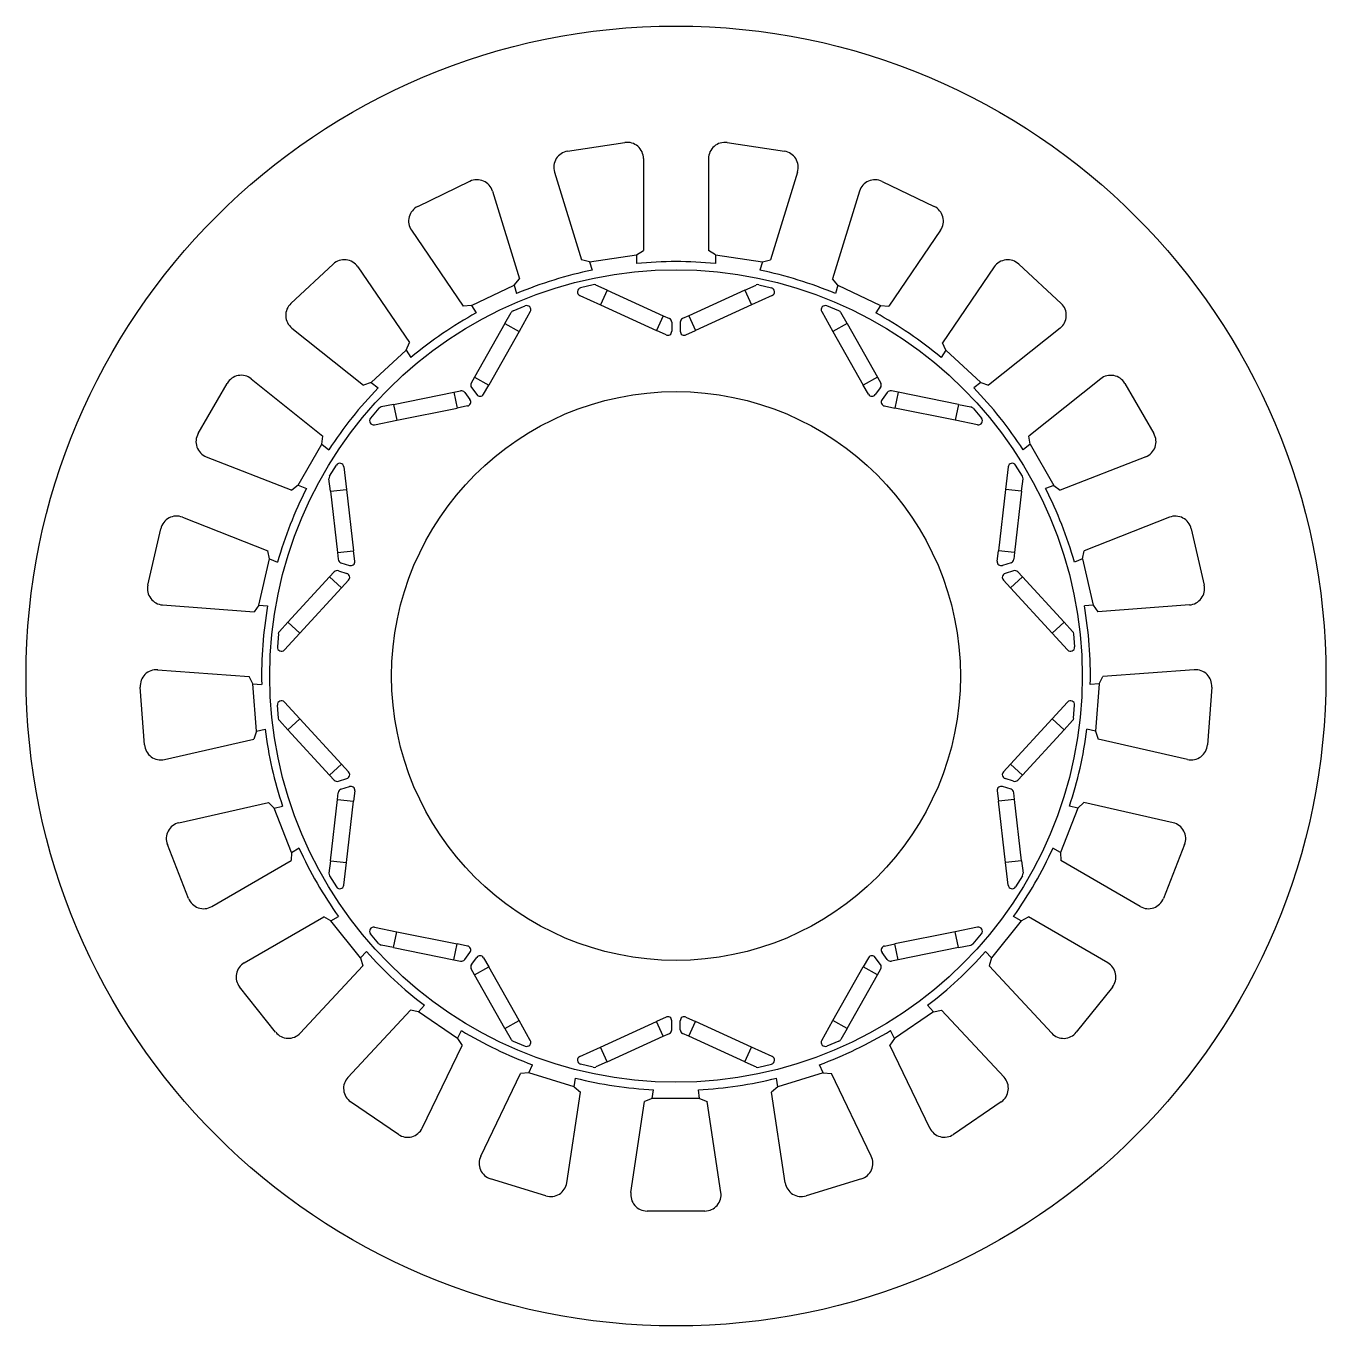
# Model space of a CAD drawing. Header units: millimetres. Extents: x -80 to 80, y -80 to 80.
import ezdxf

# ---------------------------------------------------------------- set-up
doc = ezdxf.new("R2010")
doc.units = ezdxf.units.MM

# ---------------------------------------------------------------- blocks, each defined once
blk = doc.blocks.new('*U4')
for p, q in [((-3.22, 7.84), (3.82, 6.78)), ((-5.52, 5.86), (-5.52, -5.43)), ((5.43, 4.22), (2.1, -6.58)), ((-4.65, -5.96), (-5.52, -5.43)), ((-4.65, -5.96), (-4.65, -7.04)), ((-4.65, -5.96), (1.12, -6.83)), ((1.12, -6.83), (0.8, -7.86)), ((1.12, -6.83), (2.1, -6.58))]:
    blk.add_line(p, q)
for centre, start, end in [((-3.52, 5.86), 81.4286, 180), ((3.52, 4.8), 342.8571, 81.4286)]:
    blk.add_arc(centre, 2, start, end)
blk = doc.blocks.new('*U5')
at = {"color": 0, "linetype": 'ByBlock', "lineweight": -2, "transparency": 16777216}
for p, rotation in [((-7.95, 58.05), 17.14285714285713), ((-24.7, 53.13), 34.28571428571429), ((26.13, 52.44), 342.857142857143), ((-39.26, 43.49), 51.42857142857143), ((40.43, 42.4), 325.7142857142857), ((-50.34, 29.98), 68.57142857142857), ((51.13, 28.6), 308.5714285714287), ((-56.94, 13.81), 85.71428571428572), ((57.29, 12.26), 291.4285714285714), ((-58.48, -3.59), 102.8571428571429), ((58.36, -5.17), 274.2857142857143), ((-54.82, -20.66), 120), ((54.24, -22.14), 257.1428571428572), ((-46.3, -35.9), 137.1428571428571), ((45.31, -37.15), 240), ((-33.66, -47.96), 154.2857142857143), ((32.34, -48.85), 222.8571428571429), ((-18.03, -55.75), 171.4285714285715), ((16.51, -56.22), 205.7142857142857), ((-0.8, -58.58), 188.5714285714286)]:
    blk.add_blockref('*U4', p, dxfattribs=dict(at, rotation=rotation))
blk.add_blockref('*U4', (9.52, 57.81), dxfattribs=at)
blk = doc.blocks.new('*U6')
blk.add_arc((0, -50.88), 51, 84.5259, 95.4741)
blk = doc.blocks.new('*U7')
at = {"color": 0, "linetype": 'ByBlock', "lineweight": -2, "transparency": 16777216}
for p, rotation in [((-15, 48.62), 17.14285714285713), ((15, 48.62), 342.8571428571429), ((-28.66, 42.04), 34.28571428571425), ((28.66, 42.04), 325.7142857142857), ((-39.78, 31.73), 51.4285714285714), ((39.78, 31.73), 308.5714285714285), ((-47.37, 18.59), 68.57142857142854), ((47.37, 18.59), 291.4285714285714), ((-50.74, 3.8), 85.7142857142857), ((50.74, 3.8), 274.2857142857143), ((-49.61, -11.32), 102.8571428571428), ((49.61, -11.32), 257.1428571428571), ((-44.07, -25.44), 120), ((44.07, -25.44), 240), ((-34.61, -37.3), 137.1428571428571), ((34.61, -37.3), 222.8571428571429), ((-22.08, -45.84), 154.2857142857142), ((22.08, -45.84), 205.7142857142857), ((-7.58, -50.32), 171.4285714285715), ((7.58, -50.32), 188.5714285714284)]:
    blk.add_blockref('*U6', p, dxfattribs=dict(at, rotation=rotation))
blk.add_blockref('*U6', (0, 50.88), dxfattribs=at)
blk = doc.blocks.new('*U8')
for p, q in [((-11.85, 1.78), (-9.31, 0.62)), ((-10.2, 3.1), (-11.76, 2.72)), ((-8.48, 2.44), (-9.87, 3.07)), ((-8.48, 2.44), (-9.31, 0.62)), ((-8.48, 2.44), (-1.57, -0.72)), ((8.48, 2.44), (1.57, -0.72)), ((8.48, 2.44), (9.87, 3.07)), ((8.48, 2.44), (9.31, 0.62)), ((11.85, 1.78), (9.31, 0.62)), ((10.2, 3.1), (11.76, 2.72)), ((-9.31, 0.62), (-2.4, -2.54)), ((9.31, 0.62), (2.4, -2.54)), ((-1.57, -0.72), (-2.4, -2.54)), ((-1.57, -0.72), (-0.81, -1.07)), ((-0.52, -1.52), (-0.52, -2.62)), ((0.52, -1.52), (0.52, -2.62)), ((1.57, -0.72), (0.81, -1.07)), ((1.57, -0.72), (2.4, -2.54)), ((-1.23, -3.07), (-2.4, -2.54)), ((1.23, -3.07), (2.4, -2.54))]:
    blk.add_line(p, q)
for centre, start, end in [((-11.64, 2.23), 103.8753, 245.4413), ((-10.08, 2.62), 65.4413, 103.8753), ((10.08, 2.62), 76.1247, 114.5587), ((11.64, 2.23), 294.5587, 76.1247), ((-1.02, -1.52), 0, 65.4413), ((1.02, -1.52), 114.5587, 180), ((-1.02, -2.62), 245.4413, 0), ((1.02, -2.62), 180, 294.5587)]:
    blk.add_arc(centre, 0.5, start, end)
blk = doc.blocks.new('*U9')
at = {"color": 0, "linetype": 'ByBlock', "lineweight": -2, "transparency": 16777216}
blk.add_blockref('*U8', (0, 45.05), dxfattribs=at)
for p, rotation in [((-26.48, 36.44), 35.99999999999999), ((26.48, 36.44), 324), ((-42.84, 13.92), 72), ((42.84, 13.92), 288), ((-42.84, -13.92), 108), ((42.84, -13.92), 252), ((-26.48, -36.44), 144), ((26.48, -36.44), 216), ((0, -45.05), 180)]:
    blk.add_blockref('*U8', p, dxfattribs=dict(at, rotation=rotation))

msp = doc.modelspace()

# ---------------------------------------------------------------- linework, layer by layer
for radius in [80, 50, 35]:
    msp.add_circle((0, 0), radius)

# ---------------------------------------------------------------- block references
for name in ['*U5', '*U7', '*U9']:
    msp.add_blockref(name, (0, 0))

doc.saveas('drawing.dxf')
